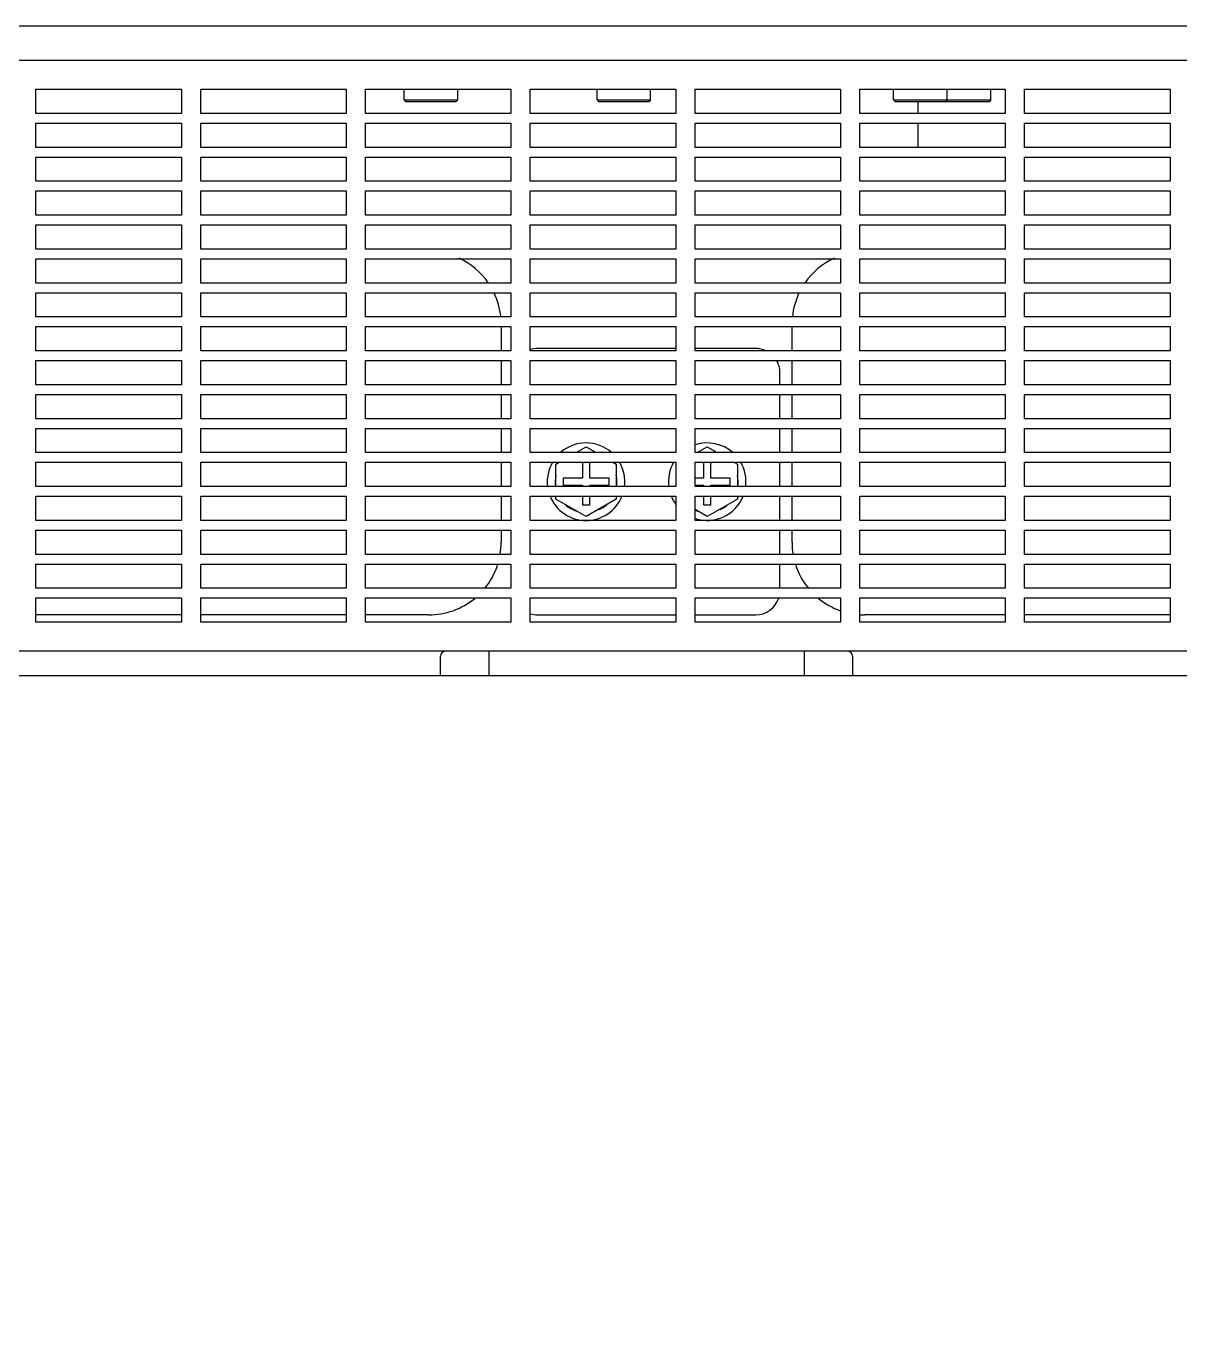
# Model space of a CAD drawing. Header units: millimetres. Extents: x 55614 to 110757, y -66981 to -47484.
# Drawn here: x 64116.6 to 64354.6, y -56817.1 to -56546.2 of the extents above; entities that cross this region are included whole.
import ezdxf

# ---------------------------------------------------------------- set-up
doc = ezdxf.new("R2010")
doc.units = ezdxf.units.MM
doc.layers.get('0').update_dxf_attribs({"lineweight": 15})
for name, color, linetype in [('2401-00258-M8-20HWMC_0', 7, 'Continuous'), ('2403-00027_S-M6-0_0', 7, 'Continuous'), ('4212-68099_1_0', 7, 'Continuous'), ('4212-88600-2_1_0', 7, 'Continuous'), ('4212-88600-2_2_0', 7, 'Continuous'), ('4215-06934_0', 7, 'Continuous'), ('4215-07850_3_0', 7, 'Continuous')]:
    doc.layers.add(name, color=color, linetype=linetype)
doc.layers.add('THICK', color=7, linetype='Continuous', lineweight=0)

# ---------------------------------------------------------------- blocks, each defined once
blk = doc.blocks.new('2-1725')
at = {"color": 5}
blk.add_lwpolyline([(-18032.13, -73989.95), (-16317.13, -73989.95), (-16317.13, -73759.95), (-18032.13, -73759.95)], close=True, dxfattribs=at)
blk.add_lwpolyline([(-18032.13, -73989.95), (-16317.13, -73989.95), (-16317.13, -73759.95), (-18032.13, -73759.95)], close=True, dxfattribs=at)
blk.add_lwpolyline([(-18032.13, -73989.95), (-16317.13, -73989.95), (-16317.13, -73759.95), (-18032.13, -73759.95)], close=True, dxfattribs=at)
at = {"layer": '2401-00258-M8-20HWMC_0', "color": 7, "linetype": 'Continuous'}
for p, q in [((-16856.69, -73713.95), (-16854.63, -73712.76)), ((-16854.63, -73712.76), (-16852.57, -73713.95)), ((-16831.69, -73713.95), (-16829.63, -73712.76)), ((-16829.63, -73712.76), (-16827.57, -73713.95)), ((-16860.86, -73716.35), (-16860.16, -73715.95)), ((-16860.86, -73720.95), (-16860.86, -73716.35)), ((-16855.38, -73715.95), (-16855.38, -73719.2)), ((-16853.88, -73719.2), (-16853.88, -73715.95)), ((-16849.11, -73715.95), (-16848.41, -73716.35)), ((-16848.41, -73716.35), (-16848.41, -73720.95)), ((-16830.38, -73715.95), (-16830.38, -73719.2)), ((-16828.88, -73719.2), (-16828.88, -73715.95)), ((-16824.11, -73715.95), (-16823.41, -73716.35)), ((-16823.41, -73716.35), (-16823.41, -73720.95)), ((-16855.38, -73719.2), (-16859.38, -73719.2)), ((-16859.38, -73719.2), (-16859.38, -73720.7)), ((-16849.88, -73719.2), (-16853.88, -73719.2)), ((-16849.88, -73720.7), (-16849.88, -73719.2)), ((-16830.38, -73719.2), (-16832.13, -73719.2)), ((-16824.88, -73719.2), (-16828.88, -73719.2)), ((-16824.88, -73720.7), (-16824.88, -73719.2)), ((-16859.38, -73720.7), (-16855.38, -73720.7)), ((-16855.38, -73720.7), (-16855.38, -73720.95)), ((-16853.88, -73720.7), (-16849.88, -73720.7)), ((-16853.88, -73720.95), (-16853.88, -73720.7)), ((-16832.13, -73720.7), (-16830.38, -73720.7)), ((-16830.38, -73720.7), (-16830.38, -73720.95)), ((-16828.88, -73720.7), (-16824.88, -73720.7)), ((-16828.88, -73720.95), (-16828.88, -73720.7)), ((-16860.86, -73723.54), (-16860.86, -73722.95)), ((-16854.63, -73727.14), (-16860.86, -73723.54)), ((-16855.38, -73722.95), (-16855.38, -73724.7)), ((-16855.38, -73724.7), (-16853.88, -73724.7)), ((-16848.41, -73723.54), (-16854.63, -73727.14)), ((-16853.88, -73724.7), (-16853.88, -73722.95)), ((-16848.41, -73722.95), (-16848.41, -73723.54)), ((-16830.38, -73722.95), (-16830.38, -73724.7)), ((-16830.38, -73724.7), (-16828.88, -73724.7)), ((-16823.41, -73723.54), (-16829.63, -73727.14)), ((-16828.88, -73724.7), (-16828.88, -73722.95)), ((-16823.41, -73722.95), (-16823.41, -73723.54)), ((-16851.94, -73725.71), (-16852.02, -73725.63)), ((-16829.63, -73727.14), (-16832.13, -73725.69)), ((-16826.94, -73725.71), (-16827.02, -73725.63))]:
    blk.add_line(p, q, dxfattribs=at)
for centre, radius, start, end in [((-16854.63, -73719.95), 8, 48.6954, 131.3046), ((-16854.63, -73719.95), 6.37, 108.0353, 109.2971), ((-16854.63, -73719.95), 6.37, 70.7029, 71.9647), ((-16829.63, -73719.95), 8, 48.6954, 108.2348), ((-16829.63, -73719.95), 6.37, 108.0353, 109.2971), ((-16829.63, -73719.95), 6.37, 70.7029, 71.9647), ((-16854.63, -73719.95), 8, 149.9582, 187.1863), ((-16854.63, -73719.95), 8, 352.8137, 30.0418), ((-16829.63, -73719.95), 8, 149.9582, 187.1863), ((-16829.63, -73719.95), 8, 352.8137, 30.0418), ((-16854.63, -73719.95), 6.37, 168.0353, 189.0483), ((-16854.63, -73719.95), 6.37, 350.9517, 11.9647), ((-16829.63, -73719.95), 6.37, 350.9517, 11.9647), ((-16854.63, -73719.95), 8, 202.0565, 337.9435), ((-16854.63, -73719.95), 6.37, 228.0353, 251.9647), ((-16854.63, -73719.95), 6.37, 295.0479, 311.9647), ((-16829.63, -73719.95), 8, 202.0565, 215.4729), ((-16829.63, -73719.95), 8, 251.7652, 337.9435), ((-16829.63, -73719.95), 6.37, 295.0479, 311.9647), ((-16829.63, -73719.95), 6.37, 246.8121, 251.9647)]:
    blk.add_arc(centre, radius, start, end, dxfattribs=at)
at = {"layer": '2403-00027_S-M6-0_0', "color": 7, "linetype": 'Continuous'}
for p, q in [((-16892.16, -73641.15), (-16892.16, -73638.95)), ((-16892.16, -73641.15), (-16881.11, -73641.15)), ((-16892.16, -73641.15), (-16891.86, -73641.45)), ((-16891.86, -73641.45), (-16881.41, -73641.45)), ((-16881.11, -73641.15), (-16881.41, -73641.45)), ((-16881.11, -73641.15), (-16881.11, -73638.95)), ((-16852.36, -73641.15), (-16852.36, -73638.95)), ((-16852.36, -73641.15), (-16841.31, -73641.15)), ((-16852.36, -73641.15), (-16852.06, -73641.45)), ((-16852.06, -73641.45), (-16841.61, -73641.45)), ((-16841.31, -73641.15), (-16841.61, -73641.45)), ((-16841.31, -73641.15), (-16841.31, -73638.95)), ((-16791.16, -73641.15), (-16791.16, -73638.95)), ((-16791.16, -73641.15), (-16780.11, -73641.15)), ((-16791.16, -73641.15), (-16790.86, -73641.45)), ((-16790.86, -73641.45), (-16780.41, -73641.45)), ((-16780.11, -73641.15), (-16780.41, -73641.45)), ((-16780.41, -73641.45), (-16771.41, -73641.45)), ((-16780.11, -73641.15), (-16780.11, -73638.95)), ((-16780.11, -73641.15), (-16771.11, -73641.15)), ((-16771.11, -73641.15), (-16771.41, -73641.45)), ((-16771.11, -73641.15), (-16771.11, -73638.95))]:
    blk.add_line(p, q, dxfattribs=at)
at = {"layer": '4212-68099_1_0', "color": 7, "linetype": 'Continuous'}
blk.add_line((-16314.83, -73625.95), (-17149.43, -73625.95), dxfattribs=at)
at = {"layer": '4212-88600-2_1_0', "color": 7, "linetype": 'Continuous'}
for p, q in [((-16872.13, -73687.95), (-16872.13, -73692.95)), ((-16812.13, -73692.95), (-16812.13, -73687.95)), ((-16872.13, -73694.95), (-16872.13, -73699.95)), ((-16812.13, -73699.95), (-16812.13, -73694.95)), ((-16872.13, -73701.95), (-16872.13, -73706.95)), ((-16812.13, -73706.95), (-16812.13, -73701.95)), ((-16872.13, -73708.95), (-16872.13, -73713.95)), ((-16812.13, -73713.95), (-16812.13, -73708.95)), ((-16872.13, -73715.95), (-16872.13, -73720.95)), ((-16812.13, -73720.95), (-16812.13, -73715.95)), ((-16872.13, -73722.95), (-16872.13, -73727.95)), ((-16812.13, -73727.95), (-16812.13, -73722.95)), ((-16872.13, -73729.95), (-16872.13, -73732.45)), ((-16812.13, -73732.45), (-16812.13, -73729.95)), ((-16938.13, -73747.45), (-16968.13, -73747.45)), ((-16904.13, -73747.45), (-16934.13, -73747.45)), ((-16887.13, -73747.45), (-16900.13, -73747.45)), ((-16768.13, -73747.45), (-16797.13, -73747.45)), ((-16734.13, -73747.45), (-16764.13, -73747.45)), ((-16874.63, -73759.95), (-16874.63, -73754.95)), ((-16809.63, -73754.95), (-16809.63, -73759.95)), ((-16884.63, -73759.95), (-16884.63, -73755.94)), ((-16799.63, -73755.94), (-16799.63, -73759.95)), ((-17094.13, -73759.95), (-16370.13, -73759.95))]:
    blk.add_line(p, q, dxfattribs=at)
for centre, start, end in [((-16887.13, -73687.45), 34.815, 65.0889), ((-16797.13, -73687.45), 114.9111, 145.185), ((-16887.13, -73687.45), 5.8604, 25.8691), ((-16797.13, -73687.45), 154.1309, 174.1396), ((-16887.13, -73732.45), 350.2878, 0), ((-16797.13, -73732.45), 180, 189.7122), ((-16887.13, -73732.45), 320.3318, 342.4548), ((-16797.13, -73732.45), 197.5452, 219.6682), ((-16887.13, -73732.45), 270, 309.3884), ((-16797.13, -73732.45), 230.6116, 250.3797), ((-16797.13, -73732.45), 266.08, 270)]:
    blk.add_arc(centre, 15, start, end, dxfattribs=at)
for centre, start_param, end_param in [((-16883.63, -73755.94), 1.651081, 3.141593), ((-16800.63, -73755.94), 0, 1.490511)]:
    blk.add_ellipse(centre, major_axis=(1, 0), ratio=1, start_param=start_param, end_param=end_param, dxfattribs=at)
at = {"layer": '4212-88600-2_2_0', "color": 7, "linetype": 'Continuous'}
for p, q in [((-16836.13, -73692.45), (-16864.63, -73692.45)), ((-16819.63, -73692.45), (-16832.13, -73692.45)), ((-16814.63, -73699.95), (-16814.63, -73697.45)), ((-16814.63, -73706.95), (-16814.63, -73701.95)), ((-16814.63, -73713.95), (-16814.63, -73708.95)), ((-16814.63, -73720.95), (-16814.63, -73715.95)), ((-16814.63, -73727.95), (-16814.63, -73722.95)), ((-16814.63, -73734.95), (-16814.63, -73729.95)), ((-16814.63, -73741.95), (-16814.63, -73736.95)), ((-16864.63, -73747.45), (-16836.13, -73747.45)), ((-16832.13, -73747.45), (-16819.63, -73747.45))]:
    blk.add_line(p, q, dxfattribs=at)
for centre, start, end in [((-16864.63, -73697.45), 90, 107.5452), ((-16819.63, -73697.45), 65.0889, 90), ((-16819.63, -73697.45), 0, 30), ((-16819.63, -73742.45), 270, 342.4548), ((-16864.63, -73742.45), 252.4548, 270)]:
    blk.add_arc(centre, 5, start, end, dxfattribs=at)
at = {"layer": '4215-06934_0', "color": 7, "linetype": 'Continuous'}
for p, q in [((-17152.13, -73632.95), (-16312.13, -73632.95)), ((-16968.13, -73638.95), (-16938.13, -73638.95)), ((-16968.13, -73643.95), (-16968.13, -73638.95)), ((-16938.13, -73638.95), (-16938.13, -73643.95)), ((-16934.13, -73638.95), (-16904.13, -73638.95)), ((-16934.13, -73643.95), (-16934.13, -73638.95)), ((-16904.13, -73638.95), (-16904.13, -73643.95)), ((-16900.13, -73638.95), (-16870.13, -73638.95)), ((-16900.13, -73643.95), (-16900.13, -73638.95)), ((-16870.13, -73638.95), (-16870.13, -73643.95)), ((-16866.13, -73638.95), (-16836.13, -73638.95)), ((-16866.13, -73643.95), (-16866.13, -73638.95)), ((-16836.13, -73638.95), (-16836.13, -73643.95)), ((-16832.13, -73638.95), (-16802.13, -73638.95)), ((-16832.13, -73643.95), (-16832.13, -73638.95)), ((-16802.13, -73638.95), (-16802.13, -73643.95)), ((-16798.13, -73638.95), (-16768.13, -73638.95)), ((-16798.13, -73643.95), (-16798.13, -73638.95)), ((-16768.13, -73638.95), (-16768.13, -73643.95)), ((-16764.13, -73638.95), (-16734.13, -73638.95)), ((-16764.13, -73643.95), (-16764.13, -73638.95)), ((-16734.13, -73638.95), (-16734.13, -73643.95)), ((-16938.13, -73643.95), (-16968.13, -73643.95)), ((-16904.13, -73643.95), (-16934.13, -73643.95)), ((-16870.13, -73643.95), (-16900.13, -73643.95)), ((-16836.13, -73643.95), (-16866.13, -73643.95)), ((-16802.13, -73643.95), (-16832.13, -73643.95)), ((-16768.13, -73643.95), (-16798.13, -73643.95)), ((-16734.13, -73643.95), (-16764.13, -73643.95)), ((-16968.13, -73645.95), (-16938.13, -73645.95)), ((-16968.13, -73650.95), (-16968.13, -73645.95)), ((-16938.13, -73645.95), (-16938.13, -73650.95)), ((-16934.13, -73645.95), (-16904.13, -73645.95)), ((-16934.13, -73650.95), (-16934.13, -73645.95)), ((-16904.13, -73645.95), (-16904.13, -73650.95)), ((-16900.13, -73645.95), (-16870.13, -73645.95)), ((-16900.13, -73650.95), (-16900.13, -73645.95)), ((-16870.13, -73645.95), (-16870.13, -73650.95)), ((-16866.13, -73645.95), (-16836.13, -73645.95)), ((-16866.13, -73650.95), (-16866.13, -73645.95)), ((-16836.13, -73645.95), (-16836.13, -73650.95)), ((-16832.13, -73645.95), (-16802.13, -73645.95)), ((-16832.13, -73650.95), (-16832.13, -73645.95)), ((-16802.13, -73645.95), (-16802.13, -73650.95)), ((-16798.13, -73645.95), (-16768.13, -73645.95)), ((-16798.13, -73650.95), (-16798.13, -73645.95)), ((-16768.13, -73645.95), (-16768.13, -73650.95)), ((-16764.13, -73645.95), (-16734.13, -73645.95)), ((-16764.13, -73650.95), (-16764.13, -73645.95)), ((-16734.13, -73645.95), (-16734.13, -73650.95)), ((-16938.13, -73650.95), (-16968.13, -73650.95)), ((-16904.13, -73650.95), (-16934.13, -73650.95)), ((-16870.13, -73650.95), (-16900.13, -73650.95)), ((-16836.13, -73650.95), (-16866.13, -73650.95)), ((-16802.13, -73650.95), (-16832.13, -73650.95)), ((-16768.13, -73650.95), (-16798.13, -73650.95)), ((-16734.13, -73650.95), (-16764.13, -73650.95)), ((-16968.13, -73652.95), (-16938.13, -73652.95)), ((-16968.13, -73657.95), (-16968.13, -73652.95)), ((-16938.13, -73652.95), (-16938.13, -73657.95)), ((-16934.13, -73652.95), (-16904.13, -73652.95)), ((-16934.13, -73657.95), (-16934.13, -73652.95)), ((-16904.13, -73652.95), (-16904.13, -73657.95)), ((-16900.13, -73652.95), (-16870.13, -73652.95)), ((-16900.13, -73657.95), (-16900.13, -73652.95)), ((-16870.13, -73652.95), (-16870.13, -73657.95)), ((-16866.13, -73652.95), (-16836.13, -73652.95)), ((-16866.13, -73657.95), (-16866.13, -73652.95)), ((-16836.13, -73652.95), (-16836.13, -73657.95)), ((-16832.13, -73652.95), (-16802.13, -73652.95)), ((-16832.13, -73657.95), (-16832.13, -73652.95)), ((-16802.13, -73652.95), (-16802.13, -73657.95)), ((-16798.13, -73652.95), (-16768.13, -73652.95)), ((-16798.13, -73657.95), (-16798.13, -73652.95)), ((-16768.13, -73652.95), (-16768.13, -73657.95)), ((-16764.13, -73652.95), (-16734.13, -73652.95)), ((-16764.13, -73657.95), (-16764.13, -73652.95)), ((-16734.13, -73652.95), (-16734.13, -73657.95)), ((-16938.13, -73657.95), (-16968.13, -73657.95)), ((-16968.13, -73659.95), (-16938.13, -73659.95)), ((-16968.13, -73664.95), (-16968.13, -73659.95)), ((-16938.13, -73659.95), (-16938.13, -73664.95)), ((-16904.13, -73657.95), (-16934.13, -73657.95)), ((-16934.13, -73659.95), (-16904.13, -73659.95)), ((-16934.13, -73664.95), (-16934.13, -73659.95)), ((-16904.13, -73659.95), (-16904.13, -73664.95)), ((-16870.13, -73657.95), (-16900.13, -73657.95)), ((-16900.13, -73659.95), (-16870.13, -73659.95)), ((-16900.13, -73664.95), (-16900.13, -73659.95)), ((-16870.13, -73659.95), (-16870.13, -73664.95)), ((-16836.13, -73657.95), (-16866.13, -73657.95)), ((-16866.13, -73659.95), (-16836.13, -73659.95)), ((-16866.13, -73664.95), (-16866.13, -73659.95)), ((-16836.13, -73659.95), (-16836.13, -73664.95)), ((-16802.13, -73657.95), (-16832.13, -73657.95)), ((-16832.13, -73659.95), (-16802.13, -73659.95)), ((-16832.13, -73664.95), (-16832.13, -73659.95)), ((-16802.13, -73659.95), (-16802.13, -73664.95)), ((-16768.13, -73657.95), (-16798.13, -73657.95)), ((-16798.13, -73659.95), (-16768.13, -73659.95)), ((-16798.13, -73664.95), (-16798.13, -73659.95)), ((-16768.13, -73659.95), (-16768.13, -73664.95)), ((-16734.13, -73657.95), (-16764.13, -73657.95)), ((-16764.13, -73659.95), (-16734.13, -73659.95)), ((-16764.13, -73664.95), (-16764.13, -73659.95)), ((-16734.13, -73659.95), (-16734.13, -73664.95)), ((-16938.13, -73664.95), (-16968.13, -73664.95)), ((-16904.13, -73664.95), (-16934.13, -73664.95)), ((-16870.13, -73664.95), (-16900.13, -73664.95)), ((-16836.13, -73664.95), (-16866.13, -73664.95)), ((-16802.13, -73664.95), (-16832.13, -73664.95)), ((-16768.13, -73664.95), (-16798.13, -73664.95)), ((-16734.13, -73664.95), (-16764.13, -73664.95)), ((-16968.13, -73666.95), (-16938.13, -73666.95)), ((-16968.13, -73671.95), (-16968.13, -73666.95)), ((-16938.13, -73666.95), (-16938.13, -73671.95)), ((-16934.13, -73666.95), (-16904.13, -73666.95)), ((-16934.13, -73671.95), (-16934.13, -73666.95)), ((-16904.13, -73666.95), (-16904.13, -73671.95)), ((-16900.13, -73666.95), (-16870.13, -73666.95)), ((-16900.13, -73671.95), (-16900.13, -73666.95)), ((-16870.13, -73666.95), (-16870.13, -73671.95)), ((-16866.13, -73666.95), (-16836.13, -73666.95)), ((-16866.13, -73671.95), (-16866.13, -73666.95)), ((-16836.13, -73666.95), (-16836.13, -73671.95)), ((-16832.13, -73666.95), (-16802.13, -73666.95)), ((-16832.13, -73671.95), (-16832.13, -73666.95)), ((-16802.13, -73666.95), (-16802.13, -73671.95)), ((-16798.13, -73666.95), (-16768.13, -73666.95)), ((-16798.13, -73671.95), (-16798.13, -73666.95)), ((-16768.13, -73666.95), (-16768.13, -73671.95)), ((-16764.13, -73666.95), (-16734.13, -73666.95)), ((-16764.13, -73671.95), (-16764.13, -73666.95)), ((-16734.13, -73666.95), (-16734.13, -73671.95)), ((-16938.13, -73671.95), (-16968.13, -73671.95)), ((-16968.13, -73673.95), (-16938.13, -73673.95)), ((-16968.13, -73678.95), (-16968.13, -73673.95)), ((-16938.13, -73673.95), (-16938.13, -73678.95)), ((-16904.13, -73671.95), (-16934.13, -73671.95)), ((-16934.13, -73673.95), (-16904.13, -73673.95)), ((-16934.13, -73678.95), (-16934.13, -73673.95)), ((-16904.13, -73673.95), (-16904.13, -73678.95)), ((-16870.13, -73671.95), (-16900.13, -73671.95)), ((-16900.13, -73673.95), (-16870.13, -73673.95)), ((-16900.13, -73678.95), (-16900.13, -73673.95)), ((-16870.13, -73673.95), (-16870.13, -73678.95)), ((-16836.13, -73671.95), (-16866.13, -73671.95)), ((-16866.13, -73673.95), (-16836.13, -73673.95)), ((-16866.13, -73678.95), (-16866.13, -73673.95)), ((-16836.13, -73673.95), (-16836.13, -73678.95)), ((-16802.13, -73671.95), (-16832.13, -73671.95)), ((-16832.13, -73673.95), (-16802.13, -73673.95)), ((-16832.13, -73678.95), (-16832.13, -73673.95)), ((-16802.13, -73673.95), (-16802.13, -73678.95)), ((-16768.13, -73671.95), (-16798.13, -73671.95)), ((-16798.13, -73673.95), (-16768.13, -73673.95)), ((-16798.13, -73678.95), (-16798.13, -73673.95)), ((-16768.13, -73673.95), (-16768.13, -73678.95)), ((-16734.13, -73671.95), (-16764.13, -73671.95)), ((-16764.13, -73673.95), (-16734.13, -73673.95)), ((-16764.13, -73678.95), (-16764.13, -73673.95)), ((-16734.13, -73673.95), (-16734.13, -73678.95)), ((-16938.13, -73678.95), (-16968.13, -73678.95)), ((-16904.13, -73678.95), (-16934.13, -73678.95)), ((-16870.13, -73678.95), (-16900.13, -73678.95)), ((-16836.13, -73678.95), (-16866.13, -73678.95)), ((-16802.13, -73678.95), (-16832.13, -73678.95)), ((-16768.13, -73678.95), (-16798.13, -73678.95)), ((-16734.13, -73678.95), (-16764.13, -73678.95)), ((-16968.13, -73680.95), (-16938.13, -73680.95)), ((-16968.13, -73685.95), (-16968.13, -73680.95)), ((-16938.13, -73680.95), (-16938.13, -73685.95)), ((-16934.13, -73680.95), (-16904.13, -73680.95)), ((-16934.13, -73685.95), (-16934.13, -73680.95)), ((-16904.13, -73680.95), (-16904.13, -73685.95)), ((-16900.13, -73680.95), (-16870.13, -73680.95)), ((-16900.13, -73685.95), (-16900.13, -73680.95)), ((-16870.13, -73680.95), (-16870.13, -73685.95)), ((-16866.13, -73680.95), (-16836.13, -73680.95)), ((-16866.13, -73685.95), (-16866.13, -73680.95)), ((-16836.13, -73680.95), (-16836.13, -73685.95)), ((-16832.13, -73680.95), (-16802.13, -73680.95)), ((-16832.13, -73685.95), (-16832.13, -73680.95)), ((-16802.13, -73680.95), (-16802.13, -73685.95)), ((-16798.13, -73680.95), (-16768.13, -73680.95)), ((-16798.13, -73685.95), (-16798.13, -73680.95)), ((-16768.13, -73680.95), (-16768.13, -73685.95)), ((-16764.13, -73680.95), (-16734.13, -73680.95)), ((-16764.13, -73685.95), (-16764.13, -73680.95)), ((-16734.13, -73680.95), (-16734.13, -73685.95)), ((-16938.13, -73685.95), (-16968.13, -73685.95)), ((-16904.13, -73685.95), (-16934.13, -73685.95)), ((-16870.13, -73685.95), (-16900.13, -73685.95)), ((-16836.13, -73685.95), (-16866.13, -73685.95)), ((-16802.13, -73685.95), (-16832.13, -73685.95)), ((-16768.13, -73685.95), (-16798.13, -73685.95)), ((-16734.13, -73685.95), (-16764.13, -73685.95)), ((-16968.13, -73687.95), (-16938.13, -73687.95)), ((-16968.13, -73692.95), (-16968.13, -73687.95)), ((-16938.13, -73687.95), (-16938.13, -73692.95)), ((-16934.13, -73687.95), (-16904.13, -73687.95)), ((-16934.13, -73692.95), (-16934.13, -73687.95)), ((-16904.13, -73687.95), (-16904.13, -73692.95)), ((-16900.13, -73687.95), (-16870.13, -73687.95)), ((-16900.13, -73692.95), (-16900.13, -73687.95)), ((-16870.13, -73687.95), (-16870.13, -73692.95)), ((-16866.13, -73687.95), (-16836.13, -73687.95)), ((-16866.13, -73692.95), (-16866.13, -73687.95)), ((-16836.13, -73687.95), (-16836.13, -73692.95)), ((-16832.13, -73687.95), (-16802.13, -73687.95)), ((-16832.13, -73692.95), (-16832.13, -73687.95)), ((-16802.13, -73687.95), (-16802.13, -73692.95)), ((-16798.13, -73687.95), (-16768.13, -73687.95)), ((-16798.13, -73692.95), (-16798.13, -73687.95)), ((-16768.13, -73687.95), (-16768.13, -73692.95)), ((-16764.13, -73687.95), (-16734.13, -73687.95)), ((-16764.13, -73692.95), (-16764.13, -73687.95)), ((-16734.13, -73687.95), (-16734.13, -73692.95)), ((-16938.13, -73692.95), (-16968.13, -73692.95)), ((-16968.13, -73694.95), (-16938.13, -73694.95)), ((-16968.13, -73699.95), (-16968.13, -73694.95)), ((-16938.13, -73694.95), (-16938.13, -73699.95)), ((-16904.13, -73692.95), (-16934.13, -73692.95)), ((-16934.13, -73694.95), (-16904.13, -73694.95)), ((-16934.13, -73699.95), (-16934.13, -73694.95)), ((-16904.13, -73694.95), (-16904.13, -73699.95)), ((-16870.13, -73692.95), (-16900.13, -73692.95)), ((-16900.13, -73694.95), (-16870.13, -73694.95)), ((-16900.13, -73699.95), (-16900.13, -73694.95)), ((-16870.13, -73694.95), (-16870.13, -73699.95)), ((-16836.13, -73692.95), (-16866.13, -73692.95)), ((-16866.13, -73694.95), (-16836.13, -73694.95)), ((-16866.13, -73699.95), (-16866.13, -73694.95)), ((-16836.13, -73694.95), (-16836.13, -73699.95)), ((-16802.13, -73692.95), (-16832.13, -73692.95)), ((-16832.13, -73694.95), (-16802.13, -73694.95)), ((-16832.13, -73699.95), (-16832.13, -73694.95)), ((-16802.13, -73694.95), (-16802.13, -73699.95)), ((-16768.13, -73692.95), (-16798.13, -73692.95)), ((-16798.13, -73694.95), (-16768.13, -73694.95)), ((-16798.13, -73699.95), (-16798.13, -73694.95)), ((-16768.13, -73694.95), (-16768.13, -73699.95)), ((-16734.13, -73692.95), (-16764.13, -73692.95)), ((-16764.13, -73694.95), (-16734.13, -73694.95)), ((-16764.13, -73699.95), (-16764.13, -73694.95)), ((-16734.13, -73694.95), (-16734.13, -73699.95)), ((-16938.13, -73699.95), (-16968.13, -73699.95)), ((-16904.13, -73699.95), (-16934.13, -73699.95)), ((-16870.13, -73699.95), (-16900.13, -73699.95)), ((-16836.13, -73699.95), (-16866.13, -73699.95)), ((-16802.13, -73699.95), (-16832.13, -73699.95)), ((-16768.13, -73699.95), (-16798.13, -73699.95)), ((-16734.13, -73699.95), (-16764.13, -73699.95)), ((-16968.13, -73701.95), (-16938.13, -73701.95)), ((-16968.13, -73706.95), (-16968.13, -73701.95)), ((-16938.13, -73701.95), (-16938.13, -73706.95)), ((-16934.13, -73701.95), (-16904.13, -73701.95)), ((-16934.13, -73706.95), (-16934.13, -73701.95)), ((-16904.13, -73701.95), (-16904.13, -73706.95)), ((-16900.13, -73701.95), (-16870.13, -73701.95)), ((-16900.13, -73706.95), (-16900.13, -73701.95)), ((-16870.13, -73701.95), (-16870.13, -73706.95)), ((-16866.13, -73701.95), (-16836.13, -73701.95)), ((-16866.13, -73706.95), (-16866.13, -73701.95)), ((-16836.13, -73701.95), (-16836.13, -73706.95)), ((-16832.13, -73701.95), (-16802.13, -73701.95)), ((-16832.13, -73706.95), (-16832.13, -73701.95)), ((-16802.13, -73701.95), (-16802.13, -73706.95)), ((-16798.13, -73701.95), (-16768.13, -73701.95)), ((-16798.13, -73706.95), (-16798.13, -73701.95)), ((-16768.13, -73701.95), (-16768.13, -73706.95)), ((-16764.13, -73701.95), (-16734.13, -73701.95)), ((-16764.13, -73706.95), (-16764.13, -73701.95)), ((-16734.13, -73701.95), (-16734.13, -73706.95)), ((-16938.13, -73706.95), (-16968.13, -73706.95)), ((-16968.13, -73708.95), (-16938.13, -73708.95)), ((-16968.13, -73713.95), (-16968.13, -73708.95)), ((-16938.13, -73708.95), (-16938.13, -73713.95)), ((-16904.13, -73706.95), (-16934.13, -73706.95)), ((-16934.13, -73708.95), (-16904.13, -73708.95)), ((-16934.13, -73713.95), (-16934.13, -73708.95)), ((-16904.13, -73708.95), (-16904.13, -73713.95)), ((-16870.13, -73706.95), (-16900.13, -73706.95)), ((-16900.13, -73708.95), (-16870.13, -73708.95)), ((-16900.13, -73713.95), (-16900.13, -73708.95)), ((-16870.13, -73708.95), (-16870.13, -73713.95)), ((-16836.13, -73706.95), (-16866.13, -73706.95)), ((-16866.13, -73708.95), (-16836.13, -73708.95)), ((-16866.13, -73713.95), (-16866.13, -73708.95)), ((-16836.13, -73708.95), (-16836.13, -73713.95)), ((-16802.13, -73706.95), (-16832.13, -73706.95)), ((-16832.13, -73708.95), (-16802.13, -73708.95)), ((-16832.13, -73713.95), (-16832.13, -73708.95)), ((-16802.13, -73708.95), (-16802.13, -73713.95)), ((-16768.13, -73706.95), (-16798.13, -73706.95)), ((-16798.13, -73708.95), (-16768.13, -73708.95)), ((-16798.13, -73713.95), (-16798.13, -73708.95)), ((-16768.13, -73708.95), (-16768.13, -73713.95)), ((-16734.13, -73706.95), (-16764.13, -73706.95)), ((-16764.13, -73708.95), (-16734.13, -73708.95)), ((-16764.13, -73713.95), (-16764.13, -73708.95)), ((-16734.13, -73708.95), (-16734.13, -73713.95)), ((-16938.13, -73713.95), (-16968.13, -73713.95)), ((-16904.13, -73713.95), (-16934.13, -73713.95)), ((-16870.13, -73713.95), (-16900.13, -73713.95)), ((-16836.13, -73713.95), (-16866.13, -73713.95)), ((-16802.13, -73713.95), (-16832.13, -73713.95)), ((-16768.13, -73713.95), (-16798.13, -73713.95)), ((-16734.13, -73713.95), (-16764.13, -73713.95)), ((-16968.13, -73715.95), (-16938.13, -73715.95)), ((-16968.13, -73720.95), (-16968.13, -73715.95)), ((-16938.13, -73715.95), (-16938.13, -73720.95)), ((-16934.13, -73715.95), (-16904.13, -73715.95)), ((-16934.13, -73720.95), (-16934.13, -73715.95)), ((-16904.13, -73715.95), (-16904.13, -73720.95)), ((-16900.13, -73715.95), (-16870.13, -73715.95)), ((-16900.13, -73720.95), (-16900.13, -73715.95)), ((-16870.13, -73715.95), (-16870.13, -73720.95)), ((-16866.13, -73715.95), (-16836.13, -73715.95)), ((-16866.13, -73720.95), (-16866.13, -73715.95)), ((-16836.13, -73715.95), (-16836.13, -73720.95)), ((-16832.13, -73715.95), (-16802.13, -73715.95)), ((-16832.13, -73720.95), (-16832.13, -73715.95)), ((-16802.13, -73715.95), (-16802.13, -73720.95)), ((-16798.13, -73715.95), (-16768.13, -73715.95)), ((-16798.13, -73720.95), (-16798.13, -73715.95)), ((-16768.13, -73715.95), (-16768.13, -73720.95)), ((-16764.13, -73715.95), (-16734.13, -73715.95)), ((-16764.13, -73720.95), (-16764.13, -73715.95)), ((-16734.13, -73715.95), (-16734.13, -73720.95)), ((-16938.13, -73720.95), (-16968.13, -73720.95)), ((-16904.13, -73720.95), (-16934.13, -73720.95)), ((-16870.13, -73720.95), (-16900.13, -73720.95)), ((-16836.13, -73720.95), (-16866.13, -73720.95)), ((-16802.13, -73720.95), (-16832.13, -73720.95)), ((-16768.13, -73720.95), (-16798.13, -73720.95)), ((-16734.13, -73720.95), (-16764.13, -73720.95)), ((-16968.13, -73722.95), (-16938.13, -73722.95)), ((-16968.13, -73727.95), (-16968.13, -73722.95)), ((-16938.13, -73722.95), (-16938.13, -73727.95)), ((-16934.13, -73722.95), (-16904.13, -73722.95)), ((-16934.13, -73727.95), (-16934.13, -73722.95)), ((-16904.13, -73722.95), (-16904.13, -73727.95)), ((-16900.13, -73722.95), (-16870.13, -73722.95)), ((-16900.13, -73727.95), (-16900.13, -73722.95)), ((-16870.13, -73722.95), (-16870.13, -73727.95)), ((-16866.13, -73722.95), (-16836.13, -73722.95)), ((-16866.13, -73727.95), (-16866.13, -73722.95)), ((-16836.13, -73722.95), (-16836.13, -73727.95)), ((-16832.13, -73722.95), (-16802.13, -73722.95)), ((-16832.13, -73727.95), (-16832.13, -73722.95)), ((-16802.13, -73722.95), (-16802.13, -73727.95)), ((-16798.13, -73722.95), (-16768.13, -73722.95)), ((-16798.13, -73727.95), (-16798.13, -73722.95)), ((-16768.13, -73722.95), (-16768.13, -73727.95)), ((-16764.13, -73722.95), (-16734.13, -73722.95)), ((-16764.13, -73727.95), (-16764.13, -73722.95)), ((-16734.13, -73722.95), (-16734.13, -73727.95)), ((-16938.13, -73727.95), (-16968.13, -73727.95)), ((-16904.13, -73727.95), (-16934.13, -73727.95)), ((-16870.13, -73727.95), (-16900.13, -73727.95)), ((-16836.13, -73727.95), (-16866.13, -73727.95)), ((-16802.13, -73727.95), (-16832.13, -73727.95)), ((-16768.13, -73727.95), (-16798.13, -73727.95)), ((-16734.13, -73727.95), (-16764.13, -73727.95)), ((-16968.13, -73729.95), (-16938.13, -73729.95)), ((-16968.13, -73734.95), (-16968.13, -73729.95)), ((-16938.13, -73729.95), (-16938.13, -73734.95)), ((-16934.13, -73729.95), (-16904.13, -73729.95)), ((-16934.13, -73734.95), (-16934.13, -73729.95)), ((-16904.13, -73729.95), (-16904.13, -73734.95)), ((-16900.13, -73729.95), (-16870.13, -73729.95)), ((-16900.13, -73734.95), (-16900.13, -73729.95)), ((-16870.13, -73729.95), (-16870.13, -73734.95)), ((-16866.13, -73729.95), (-16836.13, -73729.95)), ((-16866.13, -73734.95), (-16866.13, -73729.95)), ((-16836.13, -73729.95), (-16836.13, -73734.95)), ((-16832.13, -73729.95), (-16802.13, -73729.95)), ((-16832.13, -73734.95), (-16832.13, -73729.95)), ((-16802.13, -73729.95), (-16802.13, -73734.95)), ((-16798.13, -73729.95), (-16768.13, -73729.95)), ((-16798.13, -73734.95), (-16798.13, -73729.95)), ((-16768.13, -73729.95), (-16768.13, -73734.95)), ((-16764.13, -73729.95), (-16734.13, -73729.95)), ((-16764.13, -73734.95), (-16764.13, -73729.95)), ((-16734.13, -73729.95), (-16734.13, -73734.95)), ((-16938.13, -73734.95), (-16968.13, -73734.95)), ((-16904.13, -73734.95), (-16934.13, -73734.95)), ((-16870.13, -73734.95), (-16900.13, -73734.95)), ((-16836.13, -73734.95), (-16866.13, -73734.95)), ((-16802.13, -73734.95), (-16832.13, -73734.95)), ((-16768.13, -73734.95), (-16798.13, -73734.95)), ((-16734.13, -73734.95), (-16764.13, -73734.95)), ((-16968.13, -73736.95), (-16938.13, -73736.95)), ((-16968.13, -73741.95), (-16968.13, -73736.95)), ((-16938.13, -73736.95), (-16938.13, -73741.95)), ((-16934.13, -73736.95), (-16904.13, -73736.95)), ((-16934.13, -73741.95), (-16934.13, -73736.95)), ((-16904.13, -73736.95), (-16904.13, -73741.95)), ((-16900.13, -73736.95), (-16870.13, -73736.95)), ((-16900.13, -73741.95), (-16900.13, -73736.95)), ((-16870.13, -73736.95), (-16870.13, -73741.95)), ((-16866.13, -73736.95), (-16836.13, -73736.95)), ((-16866.13, -73741.95), (-16866.13, -73736.95)), ((-16836.13, -73736.95), (-16836.13, -73741.95)), ((-16832.13, -73736.95), (-16802.13, -73736.95)), ((-16832.13, -73741.95), (-16832.13, -73736.95)), ((-16802.13, -73736.95), (-16802.13, -73741.95)), ((-16798.13, -73736.95), (-16768.13, -73736.95)), ((-16798.13, -73741.95), (-16798.13, -73736.95)), ((-16768.13, -73736.95), (-16768.13, -73741.95)), ((-16764.13, -73736.95), (-16734.13, -73736.95)), ((-16764.13, -73741.95), (-16764.13, -73736.95)), ((-16734.13, -73736.95), (-16734.13, -73741.95)), ((-16938.13, -73741.95), (-16968.13, -73741.95)), ((-16968.13, -73743.95), (-16938.13, -73743.95)), ((-16968.13, -73748.95), (-16968.13, -73743.95)), ((-16938.13, -73743.95), (-16938.13, -73748.95)), ((-16904.13, -73741.95), (-16934.13, -73741.95)), ((-16934.13, -73743.95), (-16904.13, -73743.95)), ((-16934.13, -73748.95), (-16934.13, -73743.95)), ((-16904.13, -73743.95), (-16904.13, -73748.95)), ((-16870.13, -73741.95), (-16900.13, -73741.95)), ((-16900.13, -73743.95), (-16870.13, -73743.95)), ((-16900.13, -73748.95), (-16900.13, -73743.95)), ((-16870.13, -73743.95), (-16870.13, -73748.95)), ((-16836.13, -73741.95), (-16866.13, -73741.95)), ((-16866.13, -73743.95), (-16836.13, -73743.95)), ((-16866.13, -73748.95), (-16866.13, -73743.95)), ((-16836.13, -73743.95), (-16836.13, -73748.95)), ((-16802.13, -73741.95), (-16832.13, -73741.95)), ((-16832.13, -73743.95), (-16802.13, -73743.95)), ((-16832.13, -73748.95), (-16832.13, -73743.95)), ((-16802.13, -73743.95), (-16802.13, -73748.95)), ((-16768.13, -73741.95), (-16798.13, -73741.95)), ((-16798.13, -73743.95), (-16768.13, -73743.95)), ((-16798.13, -73748.95), (-16798.13, -73743.95)), ((-16768.13, -73743.95), (-16768.13, -73748.95)), ((-16734.13, -73741.95), (-16764.13, -73741.95)), ((-16764.13, -73743.95), (-16734.13, -73743.95)), ((-16764.13, -73748.95), (-16764.13, -73743.95)), ((-16734.13, -73743.95), (-16734.13, -73748.95)), ((-16938.13, -73748.95), (-16968.13, -73748.95)), ((-16904.13, -73748.95), (-16934.13, -73748.95)), ((-16870.13, -73748.95), (-16900.13, -73748.95)), ((-16836.13, -73748.95), (-16866.13, -73748.95)), ((-16802.13, -73748.95), (-16832.13, -73748.95)), ((-16768.13, -73748.95), (-16798.13, -73748.95)), ((-16734.13, -73748.95), (-16764.13, -73748.95)), ((-16312.13, -73754.95), (-17152.13, -73754.95))]:
    blk.add_line(p, q, dxfattribs=at)
at = {"layer": '4215-07850_3_0', "color": 7, "linetype": 'Continuous'}
for p, q in [((-16786.13, -73643.95), (-16786.13, -73641.45)), ((-16786.13, -73650.95), (-16786.13, -73645.95))]:
    blk.add_line(p, q, dxfattribs=at)

msp = doc.modelspace()

# ---------------------------------------------------------------- block references
at = {"layer": 'THICK', "lineweight": -3}
msp.add_blockref('2-1725', (81086.76, 17079.761), dxfattribs=at)

doc.saveas('drawing.dxf')
